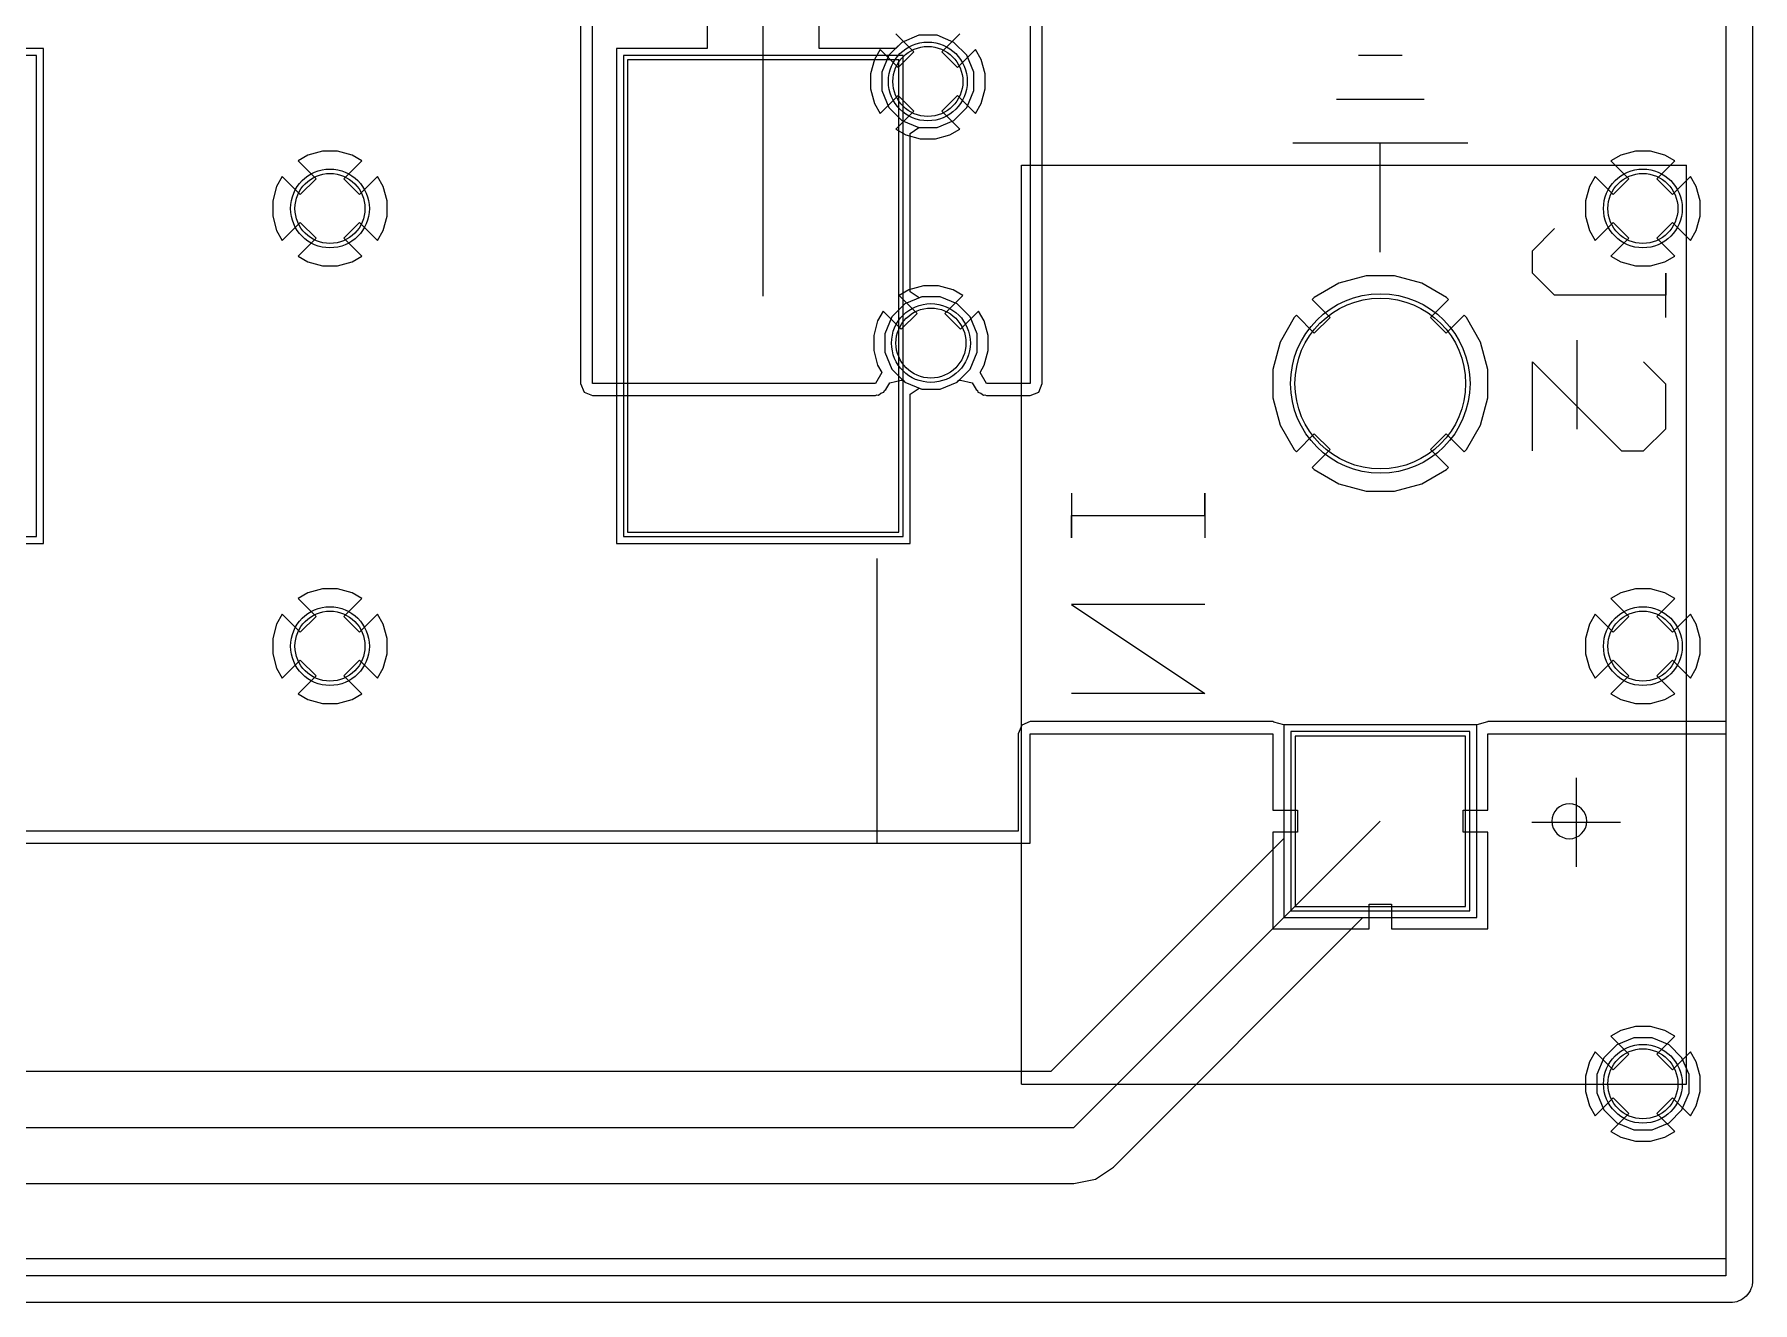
# Model space of a CAD drawing. Extents: x 3 to 4.97, y 3.05 to 4.15.
# Drawn here: x 4.198 to 4.971, y 3.051 to 3.622 of the extents above; entities that cross this region are included whole.
import ezdxf

# ---------------------------------------------------------------- set-up
doc = ezdxf.new("R2010")
doc.units = 0
doc.layers.get('0').update_dxf_attribs({"linetype": 'CONTINUOUS'})
for name, color, linetype in [('pcb1_copper_signal_1', 1, 'CONTINUOUS'), ('pcb1_copper_signal_2', 1, 'CONTINUOUS'), ('pcb1_copper_signal_bot', 5, 'CONTINUOUS'), ('pcb1_copper_signal_top', 1, 'CONTINUOUS'), ('pcb1_legend_bot', 1, 'CONTINUOUS'), ('pcb1_legend_top', 2, 'CONTINUOUS'), ('pcb1_paste_top', 8, 'CONTINUOUS'), ('pcb1_profile', 1, 'CONTINUOUS'), ('pcb1_soldermask_bot', 6, 'CONTINUOUS'), ('pcb1_soldermask_top', 1, 'CONTINUOUS')]:
    doc.layers.add(name, color=color, linetype=linetype)

# ---------------------------------------------------------------- blocks, each defined once
blk = doc.blocks.new('D26')
blk.add_lwpolyline([(0.061, 0.1062), (-0.061, 0.1062), (-0.061, -0.1062), (0.061, -0.1062)], close=True)
blk = doc.blocks.new('D39')
blk.add_lwpolyline([(0.0629, 0.1082), (-0.0629, 0.1082), (-0.0629, -0.1082), (0.0629, -0.1082)], close=True)
blk = doc.blocks.new('D42')
blk.add_circle((0, 0), 0.04035)
blk = doc.blocks.new('D43')
blk.add_lwpolyline([(0.0403, 0.0403), (-0.0403, 0.0403), (-0.0403, -0.0403), (0.0403, -0.0403)], close=True)
blk = doc.blocks.new('D45')
blk.add_circle((0, 0), 0.01772)
blk = doc.blocks.new('D52')
blk.add_circle((0, 0), 0.03839)
blk = doc.blocks.new('D53')
blk.add_lwpolyline([(0.0383, 0.0383), (-0.0383, 0.0383), (-0.0383, -0.0383), (0.0383, -0.0383)], close=True)
blk = doc.blocks.new('D55')
blk.add_circle((0, 0), 0.01575)

msp = doc.modelspace()

# ---------------------------------------------------------------- linework, layer by layer
at = {"layer": 'pcb1_copper_signal_1', "color": 1}
for points in [[(4.958587, 3.063224), (3.014169, 3.063224), (3.014169, 4.1415), (4.958587, 4.1415), (4.958587, 3.063224)], [(4.60376, 3.621181), (4.595508, 3.621181), (4.587882, 3.61802), (4.582043, 3.612185), (4.578886, 3.604559), (4.578886, 3.596303), (4.582043, 3.588677), (4.587882, 3.582843), (4.595508, 3.579685), (4.60376, 3.579685), (4.611386, 3.582843), (4.617224, 3.588677), (4.620382, 3.596303), (4.620382, 3.604559), (4.617224, 3.612185), (4.611386, 3.61802), (4.60376, 3.621181)], [(4.334098, 3.569055), (4.327319, 3.569055), (4.320772, 3.567299), (4.316343, 3.564744), (4.324445, 3.556642), (4.317374, 3.549571), (4.309272, 3.557673), (4.306717, 3.553244), (4.304961, 3.546697), (4.304961, 3.539917), (4.306717, 3.53337), (4.309272, 3.528941), (4.317374, 3.537043), (4.324445, 3.529972), (4.316343, 3.52187), (4.320772, 3.519315), (4.327319, 3.517559), (4.334098, 3.517559), (4.340646, 3.519315), (4.345075, 3.52187), (4.336972, 3.529972), (4.344043, 3.537043), (4.352146, 3.528941), (4.354701, 3.53337), (4.356457, 3.539917), (4.356457, 3.546697), (4.354701, 3.553244), (4.352146, 3.557673), (4.344043, 3.549571), (4.336972, 3.556642), (4.345075, 3.564744), (4.340646, 3.567299), (4.334098, 3.569055)], [(4.92465, 3.569055), (4.91787, 3.569055), (4.911323, 3.567299), (4.906894, 3.564744), (4.914996, 3.556642), (4.907925, 3.549571), (4.899823, 3.557673), (4.897268, 3.553244), (4.895512, 3.546697), (4.895512, 3.539917), (4.897268, 3.53337), (4.899823, 3.528941), (4.907925, 3.537043), (4.914996, 3.529972), (4.906894, 3.52187), (4.911323, 3.519315), (4.91787, 3.517559), (4.92465, 3.517559), (4.931197, 3.519315), (4.935626, 3.52187), (4.927524, 3.529972), (4.934594, 3.537043), (4.942697, 3.528941), (4.945252, 3.53337), (4.947008, 3.539917), (4.947008, 3.546697), (4.945252, 3.553244), (4.942697, 3.557673), (4.934594, 3.549571), (4.927524, 3.556642), (4.935626, 3.564744), (4.931197, 3.567299), (4.92465, 3.569055)], [(4.80952, 3.512953), (4.79678, 3.512953), (4.784472, 3.509654), (4.773441, 3.503283), (4.772472, 3.502315), (4.780531, 3.494256), (4.773461, 3.487185), (4.765402, 3.495244), (4.764433, 3.494276), (4.758063, 3.483244), (4.754764, 3.470937), (4.754764, 3.458197), (4.758063, 3.44589), (4.764433, 3.434858), (4.765402, 3.43389), (4.773461, 3.441949), (4.780531, 3.434878), (4.772472, 3.426819), (4.773441, 3.425846), (4.784472, 3.41948), (4.79678, 3.416181), (4.80952, 3.416181), (4.821827, 3.41948), (4.832858, 3.425846), (4.833827, 3.426819), (4.825768, 3.434878), (4.832839, 3.441949), (4.840898, 3.43389), (4.841866, 3.434858), (4.848236, 3.44589), (4.851535, 3.458197), (4.851535, 3.470937), (4.848236, 3.483244), (4.841866, 3.494276), (4.840898, 3.495244), (4.832839, 3.487185), (4.825768, 3.494256), (4.833827, 3.502315), (4.832858, 3.503283), (4.821827, 3.509654), (4.80952, 3.512953)], [(4.605157, 3.503531), (4.596902, 3.503531), (4.589276, 3.50037), (4.583441, 3.494535), (4.58028, 3.486909), (4.58028, 3.478657), (4.583441, 3.471031), (4.589276, 3.465193), (4.596902, 3.462035), (4.605157, 3.462035), (4.612783, 3.465193), (4.618618, 3.471031), (4.621776, 3.478657), (4.621776, 3.486909), (4.618618, 3.494535), (4.612783, 3.50037), (4.605157, 3.503531)], [(4.334098, 3.372205), (4.327319, 3.372205), (4.320772, 3.370449), (4.316343, 3.367894), (4.324445, 3.359791), (4.317374, 3.35272), (4.309272, 3.360823), (4.306717, 3.356394), (4.304961, 3.349846), (4.304961, 3.343067), (4.306717, 3.33652), (4.309272, 3.332091), (4.317374, 3.340193), (4.324445, 3.333122), (4.316343, 3.32502), (4.320772, 3.322465), (4.327319, 3.320709), (4.334098, 3.320709), (4.340646, 3.322465), (4.345075, 3.32502), (4.336972, 3.333122), (4.344043, 3.340193), (4.352146, 3.332091), (4.354701, 3.33652), (4.356457, 3.343067), (4.356457, 3.349846), (4.354701, 3.356394), (4.352146, 3.360823), (4.344043, 3.35272), (4.336972, 3.359791), (4.345075, 3.367894), (4.340646, 3.370449), (4.334098, 3.372205)], [(4.92465, 3.372205), (4.91787, 3.372205), (4.911323, 3.370449), (4.906894, 3.367894), (4.914996, 3.359791), (4.907925, 3.35272), (4.899823, 3.360823), (4.897268, 3.356394), (4.895512, 3.349846), (4.895512, 3.343067), (4.897268, 3.33652), (4.899823, 3.332091), (4.907925, 3.340193), (4.914996, 3.333122), (4.906894, 3.32502), (4.911323, 3.322465), (4.91787, 3.320709), (4.92465, 3.320709), (4.931197, 3.322465), (4.935626, 3.32502), (4.927524, 3.333122), (4.934594, 3.340193), (4.942697, 3.332091), (4.945252, 3.33652), (4.947008, 3.343067), (4.947008, 3.349846), (4.945252, 3.356394), (4.942697, 3.360823), (4.934594, 3.35272), (4.927524, 3.359791), (4.935626, 3.367894), (4.931197, 3.370449), (4.92465, 3.372205)], [(4.846535, 3.311102), (4.759764, 3.311102), (4.759764, 3.224331), (4.846535, 3.224331), (4.846535, 3.311102)], [(4.92465, 3.175354), (4.91787, 3.175354), (4.911323, 3.173598), (4.906894, 3.171043), (4.914996, 3.162941), (4.907925, 3.15587), (4.899823, 3.163972), (4.897268, 3.159543), (4.895512, 3.152996), (4.895512, 3.146217), (4.897268, 3.139669), (4.899823, 3.13524), (4.907925, 3.143343), (4.914996, 3.136272), (4.906894, 3.128169), (4.911323, 3.125614), (4.91787, 3.123858), (4.92465, 3.123858), (4.931197, 3.125614), (4.935626, 3.128169), (4.927524, 3.136272), (4.934594, 3.143343), (4.942697, 3.13524), (4.945252, 3.139669), (4.947008, 3.146217), (4.947008, 3.152996), (4.945252, 3.159543), (4.942697, 3.163972), (4.934594, 3.15587), (4.927524, 3.162941), (4.935626, 3.171043), (4.931197, 3.173598), (4.92465, 3.175354)]]:
    msp.add_lwpolyline(points, dxfattribs=at)
at = {"layer": 'pcb1_copper_signal_2', "color": 1}
for points in [[(4.958587, 3.063224), (3.014169, 3.063224), (3.014169, 4.1415), (4.958587, 4.1415), (4.958587, 3.063224)], [(4.60376, 3.621181), (4.595508, 3.621181), (4.587882, 3.61802), (4.582043, 3.612185), (4.578886, 3.604559), (4.578886, 3.596303), (4.582043, 3.588677), (4.587882, 3.582843), (4.595508, 3.579685), (4.60376, 3.579685), (4.611386, 3.582843), (4.617224, 3.588677), (4.620382, 3.596303), (4.620382, 3.604559), (4.617224, 3.612185), (4.611386, 3.61802), (4.60376, 3.621181)], [(4.334098, 3.569055), (4.327319, 3.569055), (4.320772, 3.567299), (4.316343, 3.564744), (4.324445, 3.556642), (4.317374, 3.549571), (4.309272, 3.557673), (4.306717, 3.553244), (4.304961, 3.546697), (4.304961, 3.539917), (4.306717, 3.53337), (4.309272, 3.528941), (4.317374, 3.537043), (4.324445, 3.529972), (4.316343, 3.52187), (4.320772, 3.519315), (4.327319, 3.517559), (4.334098, 3.517559), (4.340646, 3.519315), (4.345075, 3.52187), (4.336972, 3.529972), (4.344043, 3.537043), (4.352146, 3.528941), (4.354701, 3.53337), (4.356457, 3.539917), (4.356457, 3.546697), (4.354701, 3.553244), (4.352146, 3.557673), (4.344043, 3.549571), (4.336972, 3.556642), (4.345075, 3.564744), (4.340646, 3.567299), (4.334098, 3.569055)], [(4.92465, 3.569055), (4.91787, 3.569055), (4.911323, 3.567299), (4.906894, 3.564744), (4.914996, 3.556642), (4.907925, 3.549571), (4.899823, 3.557673), (4.897268, 3.553244), (4.895512, 3.546697), (4.895512, 3.539917), (4.897268, 3.53337), (4.899823, 3.528941), (4.907925, 3.537043), (4.914996, 3.529972), (4.906894, 3.52187), (4.911323, 3.519315), (4.91787, 3.517559), (4.92465, 3.517559), (4.931197, 3.519315), (4.935626, 3.52187), (4.927524, 3.529972), (4.934594, 3.537043), (4.942697, 3.528941), (4.945252, 3.53337), (4.947008, 3.539917), (4.947008, 3.546697), (4.945252, 3.553244), (4.942697, 3.557673), (4.934594, 3.549571), (4.927524, 3.556642), (4.935626, 3.564744), (4.931197, 3.567299), (4.92465, 3.569055)], [(4.80952, 3.512953), (4.79678, 3.512953), (4.784472, 3.509654), (4.773441, 3.503283), (4.772472, 3.502315), (4.780531, 3.494256), (4.773461, 3.487185), (4.765402, 3.495244), (4.764433, 3.494276), (4.758063, 3.483244), (4.754764, 3.470937), (4.754764, 3.458197), (4.758063, 3.44589), (4.764433, 3.434858), (4.765402, 3.43389), (4.773461, 3.441949), (4.780531, 3.434878), (4.772472, 3.426819), (4.773441, 3.425846), (4.784472, 3.41948), (4.79678, 3.416181), (4.80952, 3.416181), (4.821827, 3.41948), (4.832858, 3.425846), (4.833827, 3.426819), (4.825768, 3.434878), (4.832839, 3.441949), (4.840898, 3.43389), (4.841866, 3.434858), (4.848236, 3.44589), (4.851535, 3.458197), (4.851535, 3.470937), (4.848236, 3.483244), (4.841866, 3.494276), (4.840898, 3.495244), (4.832839, 3.487185), (4.825768, 3.494256), (4.833827, 3.502315), (4.832858, 3.503283), (4.821827, 3.509654), (4.80952, 3.512953)], [(4.605157, 3.503531), (4.596902, 3.503531), (4.589276, 3.50037), (4.583441, 3.494535), (4.58028, 3.486909), (4.58028, 3.478657), (4.583441, 3.471031), (4.589276, 3.465193), (4.596902, 3.462035), (4.605157, 3.462035), (4.612783, 3.465193), (4.618618, 3.471031), (4.621776, 3.478657), (4.621776, 3.486909), (4.618618, 3.494535), (4.612783, 3.50037), (4.605157, 3.503531)], [(4.334098, 3.372205), (4.327319, 3.372205), (4.320772, 3.370449), (4.316343, 3.367894), (4.324445, 3.359791), (4.317374, 3.35272), (4.309272, 3.360823), (4.306717, 3.356394), (4.304961, 3.349846), (4.304961, 3.343067), (4.306717, 3.33652), (4.309272, 3.332091), (4.317374, 3.340193), (4.324445, 3.333122), (4.316343, 3.32502), (4.320772, 3.322465), (4.327319, 3.320709), (4.334098, 3.320709), (4.340646, 3.322465), (4.345075, 3.32502), (4.336972, 3.333122), (4.344043, 3.340193), (4.352146, 3.332091), (4.354701, 3.33652), (4.356457, 3.343067), (4.356457, 3.349846), (4.354701, 3.356394), (4.352146, 3.360823), (4.344043, 3.35272), (4.336972, 3.359791), (4.345075, 3.367894), (4.340646, 3.370449), (4.334098, 3.372205)], [(4.92465, 3.372205), (4.91787, 3.372205), (4.911323, 3.370449), (4.906894, 3.367894), (4.914996, 3.359791), (4.907925, 3.35272), (4.899823, 3.360823), (4.897268, 3.356394), (4.895512, 3.349846), (4.895512, 3.343067), (4.897268, 3.33652), (4.899823, 3.332091), (4.907925, 3.340193), (4.914996, 3.333122), (4.906894, 3.32502), (4.911323, 3.322465), (4.91787, 3.320709), (4.92465, 3.320709), (4.931197, 3.322465), (4.935626, 3.32502), (4.927524, 3.333122), (4.934594, 3.340193), (4.942697, 3.332091), (4.945252, 3.33652), (4.947008, 3.343067), (4.947008, 3.349846), (4.945252, 3.356394), (4.942697, 3.360823), (4.934594, 3.35272), (4.927524, 3.359791), (4.935626, 3.367894), (4.931197, 3.370449), (4.92465, 3.372205)], [(4.846535, 3.311102), (4.759764, 3.311102), (4.759764, 3.224331), (4.846535, 3.224331), (4.846535, 3.311102)], [(4.92465, 3.175354), (4.91787, 3.175354), (4.911323, 3.173598), (4.906894, 3.171043), (4.914996, 3.162941), (4.907925, 3.15587), (4.899823, 3.163972), (4.897268, 3.159543), (4.895512, 3.152996), (4.895512, 3.146217), (4.897268, 3.139669), (4.899823, 3.13524), (4.907925, 3.143343), (4.914996, 3.136272), (4.906894, 3.128169), (4.911323, 3.125614), (4.91787, 3.123858), (4.92465, 3.123858), (4.931197, 3.125614), (4.935626, 3.128169), (4.927524, 3.136272), (4.934594, 3.143343), (4.942697, 3.13524), (4.945252, 3.139669), (4.947008, 3.146217), (4.947008, 3.152996), (4.945252, 3.159543), (4.942697, 3.163972), (4.934594, 3.15587), (4.927524, 3.162941), (4.935626, 3.171043), (4.931197, 3.173598), (4.92465, 3.175354)]]:
    msp.add_lwpolyline(points, dxfattribs=at)
at = {"layer": 'pcb1_copper_signal_bot', "color": 5}
for points in [[(4.443406, 4.015748), (4.443406, 3.464567), (4.444992, 3.46074), (4.448819, 3.459154), (4.576043, 3.459154), (4.576717, 3.459433), (4.577441, 3.459339), (4.578563, 3.460201), (4.57987, 3.46074), (4.58015, 3.461417), (4.580728, 3.461862), (4.582488, 3.464909), (4.587677, 3.46615), (4.588461, 3.466012), (4.589276, 3.465193), (4.596902, 3.462035), (4.605157, 3.462035), (4.612783, 3.465193), (4.613598, 3.466012), (4.614382, 3.46615), (4.619571, 3.464909), (4.621331, 3.461862), (4.621909, 3.461417), (4.622189, 3.46074), (4.623496, 3.460201), (4.624614, 3.459339), (4.625343, 3.459433), (4.626016, 3.459154), (4.645669, 3.459154), (4.649496, 3.46074), (4.651083, 3.464567), (4.651083, 3.695374)], [(4.645669, 3.700787), (4.645669, 3.464567), (4.626016, 3.464567), (4.62313, 3.469567), (4.625024, 3.472846), (4.626776, 3.479394), (4.626776, 3.486173), (4.625024, 3.49272), (4.622465, 3.49715), (4.614366, 3.489047), (4.607295, 3.496118), (4.615394, 3.50422), (4.610969, 3.506776), (4.604417, 3.508531), (4.597638, 3.508531), (4.591091, 3.506776), (4.586665, 3.50422), (4.594764, 3.496118), (4.587693, 3.489047), (4.579591, 3.49715), (4.577035, 3.49272), (4.57528, 3.486173), (4.57528, 3.479394), (4.577035, 3.472846), (4.578929, 3.469567), (4.576043, 3.464567), (4.448819, 3.464567), (4.448819, 4.015748)], [(4.958587, 3.695374), (4.958587, 3.3125), (4.851535, 3.3125), (4.851307, 3.312406), (4.846535, 3.311102), (4.846535, 3.311102), (4.846535, 3.311102), (4.759764, 3.311102), (4.759764, 3.311102), (4.755256, 3.312295), (4.754764, 3.3125), (4.645669, 3.3125), (4.641843, 3.310913), (4.640256, 3.307087), (4.640256, 3.263287), (3.964386, 3.263287)], [(4.585268, 3.62187), (4.59337, 3.613768), (4.586299, 3.606697), (4.578197, 3.614799), (4.575642, 3.61037), (4.573886, 3.603823), (4.573886, 3.597043), (4.575642, 3.590492), (4.578197, 3.586067), (4.586299, 3.594165), (4.59337, 3.587094), (4.585268, 3.578996), (4.589697, 3.576437), (4.596244, 3.574685), (4.603024, 3.574685), (4.609571, 3.576437), (4.614, 3.578996), (4.605898, 3.587094), (4.612969, 3.594165), (4.621071, 3.586067), (4.623626, 3.590492), (4.625382, 3.597043), (4.625382, 3.603823), (4.623626, 3.61037), (4.621071, 3.614799), (4.612969, 3.606697), (4.605898, 3.613768), (4.614, 3.62187)], [(4.334098, 3.569055), (4.327319, 3.569055), (4.320772, 3.567299), (4.316343, 3.564744), (4.324445, 3.556642), (4.317374, 3.549571), (4.309272, 3.557673), (4.306717, 3.553244), (4.304961, 3.546697), (4.304961, 3.539917), (4.306717, 3.53337), (4.309272, 3.528941), (4.317374, 3.537043), (4.324445, 3.529972), (4.316343, 3.52187), (4.320772, 3.519315), (4.327319, 3.517559), (4.334098, 3.517559), (4.340646, 3.519315), (4.345075, 3.52187), (4.336972, 3.529972), (4.344043, 3.537043), (4.352146, 3.528941), (4.354701, 3.53337), (4.356457, 3.539917), (4.356457, 3.546697), (4.354701, 3.553244), (4.352146, 3.557673), (4.344043, 3.549571), (4.336972, 3.556642), (4.345075, 3.564744), (4.340646, 3.567299), (4.334098, 3.569055)], [(4.92465, 3.569055), (4.91787, 3.569055), (4.911323, 3.567299), (4.906894, 3.564744), (4.914996, 3.556642), (4.907925, 3.549571), (4.899823, 3.557673), (4.897268, 3.553244), (4.895512, 3.546697), (4.895512, 3.539917), (4.897268, 3.53337), (4.899823, 3.528941), (4.907925, 3.537043), (4.914996, 3.529972), (4.906894, 3.52187), (4.911323, 3.519315), (4.91787, 3.517559), (4.92465, 3.517559), (4.931197, 3.519315), (4.935626, 3.52187), (4.927524, 3.529972), (4.934594, 3.537043), (4.942697, 3.528941), (4.945252, 3.53337), (4.947008, 3.539917), (4.947008, 3.546697), (4.945252, 3.553244), (4.942697, 3.557673), (4.934594, 3.549571), (4.927524, 3.556642), (4.935626, 3.564744), (4.931197, 3.567299), (4.92465, 3.569055)], [(4.80952, 3.512953), (4.79678, 3.512953), (4.784472, 3.509654), (4.773441, 3.503283), (4.772472, 3.502315), (4.780531, 3.494256), (4.773461, 3.487185), (4.765402, 3.495244), (4.764433, 3.494276), (4.758063, 3.483244), (4.754764, 3.470937), (4.754764, 3.458197), (4.758063, 3.44589), (4.764433, 3.434858), (4.765402, 3.43389), (4.773461, 3.441949), (4.780531, 3.434878), (4.772472, 3.426819), (4.773441, 3.425846), (4.784472, 3.41948), (4.79678, 3.416181), (4.80952, 3.416181), (4.821827, 3.41948), (4.832858, 3.425846), (4.833827, 3.426819), (4.825768, 3.434878), (4.832839, 3.441949), (4.840898, 3.43389), (4.841866, 3.434858), (4.848236, 3.44589), (4.851535, 3.458197), (4.851535, 3.470937), (4.848236, 3.483244), (4.841866, 3.494276), (4.840898, 3.495244), (4.832839, 3.487185), (4.825768, 3.494256), (4.833827, 3.502315), (4.832858, 3.503283), (4.821827, 3.509654), (4.80952, 3.512953)], [(4.334098, 3.372205), (4.327319, 3.372205), (4.320772, 3.370449), (4.316343, 3.367894), (4.324445, 3.359791), (4.317374, 3.35272), (4.309272, 3.360823), (4.306717, 3.356394), (4.304961, 3.349846), (4.304961, 3.343067), (4.306717, 3.33652), (4.309272, 3.332091), (4.317374, 3.340193), (4.324445, 3.333122), (4.316343, 3.32502), (4.320772, 3.322465), (4.327319, 3.320709), (4.334098, 3.320709), (4.340646, 3.322465), (4.345075, 3.32502), (4.336972, 3.333122), (4.344043, 3.340193), (4.352146, 3.332091), (4.354701, 3.33652), (4.356457, 3.343067), (4.356457, 3.349846), (4.354701, 3.356394), (4.352146, 3.360823), (4.344043, 3.35272), (4.336972, 3.359791), (4.345075, 3.367894), (4.340646, 3.370449), (4.334098, 3.372205)], [(4.92465, 3.372205), (4.91787, 3.372205), (4.911323, 3.370449), (4.906894, 3.367894), (4.914996, 3.359791), (4.907925, 3.35272), (4.899823, 3.360823), (4.897268, 3.356394), (4.895512, 3.349846), (4.895512, 3.343067), (4.897268, 3.33652), (4.899823, 3.332091), (4.907925, 3.340193), (4.914996, 3.333122), (4.906894, 3.32502), (4.911323, 3.322465), (4.91787, 3.320709), (4.92465, 3.320709), (4.931197, 3.322465), (4.935626, 3.32502), (4.927524, 3.333122), (4.934594, 3.340193), (4.942697, 3.332091), (4.945252, 3.33652), (4.947008, 3.343067), (4.947008, 3.349846), (4.945252, 3.356394), (4.942697, 3.360823), (4.934594, 3.35272), (4.927524, 3.359791), (4.935626, 3.367894), (4.931197, 3.370449), (4.92465, 3.372205)], [(3.945035, 3.257874), (4.645669, 3.257874), (4.645669, 3.307087), (4.754764, 3.307087), (4.754764, 3.272717), (4.765839, 3.272717), (4.765839, 3.262717), (4.754764, 3.262717), (4.754764, 3.219331), (4.79815, 3.219331), (4.79815, 3.230406), (4.80815, 3.230406), (4.80815, 3.219331), (4.851535, 3.219331), (4.851535, 3.262717), (4.840461, 3.262717), (4.840461, 3.272717), (4.851535, 3.272717), (4.851535, 3.307087), (4.958587, 3.307087), (4.958587, 3.070866)], [(4.925386, 3.170354), (4.917134, 3.170354), (4.909508, 3.167197), (4.903669, 3.161358), (4.900512, 3.153732), (4.900512, 3.14548), (4.903669, 3.137854), (4.909508, 3.132016), (4.917134, 3.128858), (4.925386, 3.128858), (4.933012, 3.132016), (4.93885, 3.137854), (4.942008, 3.14548), (4.942008, 3.153732), (4.93885, 3.161358), (4.933012, 3.167197), (4.925386, 3.170354)], [(4.958587, 3.070866), (3.267717, 3.070866)]]:
    msp.add_lwpolyline(points, dxfattribs=at)
at = {"layer": 'pcb1_copper_signal_top', "color": 1}
for points in [[(4.958587, 3.063224), (3.014169, 3.063224), (3.014169, 4.1415), (4.958587, 4.1415), (4.958587, 3.063224)], [(4.500421, 3.779528), (4.500421, 3.615236), (4.459567, 3.615236), (4.459567, 3.392638), (4.591614, 3.392638), (4.591614, 3.459724), (4.595772, 3.462504), (4.596902, 3.462035), (4.605157, 3.462035), (4.612783, 3.465193), (4.618618, 3.471031), (4.621776, 3.478657), (4.621776, 3.486909), (4.618618, 3.494535), (4.612783, 3.50037), (4.605157, 3.503531), (4.596902, 3.503531), (4.595772, 3.503063), (4.591614, 3.505839), (4.591614, 3.577083), (4.595508, 3.579685), (4.60376, 3.579685), (4.611386, 3.582843), (4.617224, 3.588677), (4.620382, 3.596303), (4.620382, 3.604559), (4.617224, 3.612185), (4.611386, 3.61802), (4.60376, 3.621181), (4.595508, 3.621181), (4.587882, 3.61802), (4.585094, 3.615236), (4.55076, 3.615236), (4.55076, 3.754358)], [(4.525591, 3.503937), (4.525591, 3.779528), (4.80315, 3.779528)], [(4.20185, 3.615236), (4.069803, 3.615236)], [(4.069803, 3.392638), (4.20185, 3.392638), (4.20185, 3.615236)], [(4.334098, 3.569055), (4.327319, 3.569055), (4.320772, 3.567299), (4.316343, 3.564744), (4.324445, 3.556642), (4.317374, 3.549571), (4.309272, 3.557673), (4.306717, 3.553244), (4.304961, 3.546697), (4.304961, 3.539917), (4.306717, 3.53337), (4.309272, 3.528941), (4.317374, 3.537043), (4.324445, 3.529972), (4.316343, 3.52187), (4.320772, 3.519315), (4.327319, 3.517559), (4.334098, 3.517559), (4.340646, 3.519315), (4.345075, 3.52187), (4.336972, 3.529972), (4.344043, 3.537043), (4.352146, 3.528941), (4.354701, 3.53337), (4.356457, 3.539917), (4.356457, 3.546697), (4.354701, 3.553244), (4.352146, 3.557673), (4.344043, 3.549571), (4.336972, 3.556642), (4.345075, 3.564744), (4.340646, 3.567299), (4.334098, 3.569055)], [(4.92465, 3.569055), (4.91787, 3.569055), (4.911323, 3.567299), (4.906894, 3.564744), (4.914996, 3.556642), (4.907925, 3.549571), (4.899823, 3.557673), (4.897268, 3.553244), (4.895512, 3.546697), (4.895512, 3.539917), (4.897268, 3.53337), (4.899823, 3.528941), (4.907925, 3.537043), (4.914996, 3.529972), (4.906894, 3.52187), (4.911323, 3.519315), (4.91787, 3.517559), (4.92465, 3.517559), (4.931197, 3.519315), (4.935626, 3.52187), (4.927524, 3.529972), (4.934594, 3.537043), (4.942697, 3.528941), (4.945252, 3.53337), (4.947008, 3.539917), (4.947008, 3.546697), (4.945252, 3.553244), (4.942697, 3.557673), (4.934594, 3.549571), (4.927524, 3.556642), (4.935626, 3.564744), (4.931197, 3.567299), (4.92465, 3.569055)], [(4.80952, 3.512953), (4.79678, 3.512953), (4.784472, 3.509654), (4.773441, 3.503283), (4.772472, 3.502315), (4.780531, 3.494256), (4.773461, 3.487185), (4.765402, 3.495244), (4.764433, 3.494276), (4.758063, 3.483244), (4.754764, 3.470937), (4.754764, 3.458197), (4.758063, 3.44589), (4.764433, 3.434858), (4.765402, 3.43389), (4.773461, 3.441949), (4.780531, 3.434878), (4.772472, 3.426819), (4.773441, 3.425846), (4.784472, 3.41948), (4.79678, 3.416181), (4.80952, 3.416181), (4.821827, 3.41948), (4.832858, 3.425846), (4.833827, 3.426819), (4.825768, 3.434878), (4.832839, 3.441949), (4.840898, 3.43389), (4.841866, 3.434858), (4.848236, 3.44589), (4.851535, 3.458197), (4.851535, 3.470937), (4.848236, 3.483244), (4.841866, 3.494276), (4.840898, 3.495244), (4.832839, 3.487185), (4.825768, 3.494256), (4.833827, 3.502315), (4.832858, 3.503283), (4.821827, 3.509654), (4.80952, 3.512953)], [(4.334098, 3.372205), (4.327319, 3.372205), (4.320772, 3.370449), (4.316343, 3.367894), (4.324445, 3.359791), (4.317374, 3.35272), (4.309272, 3.360823), (4.306717, 3.356394), (4.304961, 3.349846), (4.304961, 3.343067), (4.306717, 3.33652), (4.309272, 3.332091), (4.317374, 3.340193), (4.324445, 3.333122), (4.316343, 3.32502), (4.320772, 3.322465), (4.327319, 3.320709), (4.334098, 3.320709), (4.340646, 3.322465), (4.345075, 3.32502), (4.336972, 3.333122), (4.344043, 3.340193), (4.352146, 3.332091), (4.354701, 3.33652), (4.356457, 3.343067), (4.356457, 3.349846), (4.354701, 3.356394), (4.352146, 3.360823), (4.344043, 3.35272), (4.336972, 3.359791), (4.345075, 3.367894), (4.340646, 3.370449), (4.334098, 3.372205)], [(4.92465, 3.372205), (4.91787, 3.372205), (4.911323, 3.370449), (4.906894, 3.367894), (4.914996, 3.359791), (4.907925, 3.35272), (4.899823, 3.360823), (4.897268, 3.356394), (4.895512, 3.349846), (4.895512, 3.343067), (4.897268, 3.33652), (4.899823, 3.332091), (4.907925, 3.340193), (4.914996, 3.333122), (4.906894, 3.32502), (4.911323, 3.322465), (4.91787, 3.320709), (4.92465, 3.320709), (4.931197, 3.322465), (4.935626, 3.32502), (4.927524, 3.333122), (4.934594, 3.340193), (4.942697, 3.332091), (4.945252, 3.33652), (4.947008, 3.343067), (4.947008, 3.349846), (4.945252, 3.356394), (4.942697, 3.360823), (4.934594, 3.35272), (4.927524, 3.359791), (4.935626, 3.367894), (4.931197, 3.370449), (4.92465, 3.372205)], [(3.811024, 3.104752), (4.665354, 3.104752), (4.674984, 3.106669), (4.68315, 3.112126), (4.795358, 3.224331), (4.846535, 3.224331), (4.846535, 3.311102), (4.759764, 3.311102), (4.759764, 3.259925), (4.654929, 3.155091), (3.821449, 3.155091)], [(3.712598, 3.228346), (3.811024, 3.129921), (4.665354, 3.129921), (4.80315, 3.267717)], [(4.92465, 3.175354), (4.91787, 3.175354), (4.911323, 3.173598), (4.906894, 3.171043), (4.914996, 3.162941), (4.907925, 3.15587), (4.899823, 3.163972), (4.897268, 3.159543), (4.895512, 3.152996), (4.895512, 3.146217), (4.897268, 3.139669), (4.899823, 3.13524), (4.907925, 3.143343), (4.914996, 3.136272), (4.906894, 3.128169), (4.911323, 3.125614), (4.91787, 3.123858), (4.92465, 3.123858), (4.931197, 3.125614), (4.935626, 3.128169), (4.927524, 3.136272), (4.934594, 3.143343), (4.942697, 3.13524), (4.945252, 3.139669), (4.947008, 3.146217), (4.947008, 3.152996), (4.945252, 3.159543), (4.942697, 3.163972), (4.934594, 3.15587), (4.927524, 3.162941), (4.935626, 3.171043), (4.931197, 3.173598), (4.92465, 3.175354)]]:
    msp.add_lwpolyline(points, dxfattribs=at)
at = {"layer": 'pcb1_legend_bot', "color": 1}
for points in [[(4.793307, 3.612205), (4.812992, 3.612205)], [(4.783465, 3.59252), (4.822835, 3.59252)], [(4.76378, 3.572835), (4.84252, 3.572835)], [(4.80315, 3.523622), (4.80315, 3.572835)], [(4.891575, 3.484094), (4.891575, 3.444106)], [(4.664272, 3.415197), (4.664272, 3.395205), (4.664272, 3.405201), (4.724252, 3.405201), (4.724252, 3.415197), (4.724252, 3.395205)], [(4.724252, 3.365213), (4.664272, 3.365213), (4.724252, 3.325224), (4.664272, 3.325224)], [(4.891268, 3.287244), (4.891268, 3.247256)], [(4.871272, 3.267252), (4.91126, 3.267252)]]:
    msp.add_lwpolyline(points, dxfattribs=at)
at = {"layer": 'pcb1_legend_top', "color": 2}
for points in [[(4.641732, 3.149449), (4.940945, 3.149449), (4.940945, 3.562835)], [(4.641732, 3.562835), (4.940945, 3.562835)], [(4.641732, 3.149449), (4.641732, 3.562835)], [(4.931567, 3.494248), (4.931567, 3.51424), (4.931567, 3.504244), (4.881583, 3.504244), (4.871587, 3.51424), (4.871587, 3.52424), (4.881583, 3.534236)], [(4.871587, 3.434268), (4.871587, 3.474256), (4.911571, 3.434268), (4.921567, 3.434268), (4.931567, 3.444264), (4.931567, 3.46426), (4.921567, 3.474256)], [(4.084646, 3.257874), (4.576772, 3.257874), (4.576772, 3.385827)]]:
    msp.add_lwpolyline(points, dxfattribs=at)
msp.add_lwpolyline([(4.896024, 3.267717), (4.896024, 3.267717), (4.896024, 3.267717, 1), (4.880276, 3.267717), (4.880276, 3.267717), (4.880276, 3.267717, 1), (4.896024, 3.267717), (4.896024, 3.267717)], format="xyb", dxfattribs=at)
at = {"layer": 'pcb1_profile', "color": 1}
for points in [[(4.96063, 4.153543), (4.96063, 4.153543), (4.96063, 4.153543, -0.414214), (4.97063, 4.143543), (4.97063, 3.061181)], [(4.97063, 3.061181), (4.97063, 3.061181), (4.97063, 3.061181, -0.414214), (4.96063, 3.051181), (3.012126, 3.051181)]]:
    msp.add_lwpolyline(points, format="xyb", dxfattribs=at)

# ---------------------------------------------------------------- block references
at = {"layer": 'pcb1_copper_signal_1'}
for name, p in [('D55', (4.599634, 3.600433)), ('D55', (4.330709, 3.543307)), ('D55', (4.92126, 3.543307)), ('D52', (4.80315, 3.464567)), ('D55', (4.601028, 3.482783)), ('D55', (4.330709, 3.346457)), ('D55', (4.92126, 3.346457)), ('D53', (4.80315, 3.267717)), ('D55', (4.92126, 3.149606))]:
    msp.add_blockref(name, p, dxfattribs=at)
at = {"layer": 'pcb1_copper_signal_2'}
for name, p in [('D55', (4.599634, 3.600433)), ('D55', (4.330709, 3.543307)), ('D55', (4.92126, 3.543307)), ('D52', (4.80315, 3.464567)), ('D55', (4.601028, 3.482783)), ('D55', (4.330709, 3.346457)), ('D55', (4.92126, 3.346457)), ('D53', (4.80315, 3.267717)), ('D55', (4.92126, 3.149606))]:
    msp.add_blockref(name, p, dxfattribs=at)
at = {"layer": 'pcb1_copper_signal_bot'}
for name, p in [('D55', (4.599634, 3.600433)), ('D55', (4.330709, 3.543307)), ('D55', (4.92126, 3.543307)), ('D52', (4.80315, 3.464567)), ('D55', (4.601028, 3.482783)), ('D55', (4.330709, 3.346457)), ('D55', (4.92126, 3.346457)), ('D53', (4.80315, 3.267717)), ('D55', (4.92126, 3.149606))]:
    msp.add_blockref(name, p, dxfattribs=at)
at = {"layer": 'pcb1_copper_signal_top'}
for name, p in [('D26', (4.525591, 3.503937)), ('D55', (4.599634, 3.600433)), ('D55', (4.330709, 3.543307)), ('D55', (4.92126, 3.543307)), ('D52', (4.80315, 3.464567)), ('D55', (4.601028, 3.482783)), ('D55', (4.330709, 3.346457)), ('D55', (4.92126, 3.346457)), ('D53', (4.80315, 3.267717)), ('D55', (4.92126, 3.149606))]:
    msp.add_blockref(name, p, dxfattribs=at)
at = {"layer": 'pcb1_paste_top'}
msp.add_blockref('D26', (4.525591, 3.503937), dxfattribs=at)
at = {"layer": 'pcb1_soldermask_bot'}
for name, p in [('D45', (4.599634, 3.600433)), ('D45', (4.330709, 3.543307)), ('D45', (4.92126, 3.543307)), ('D42', (4.80315, 3.464567)), ('D45', (4.601028, 3.482783)), ('D45', (4.330709, 3.346457)), ('D45', (4.92126, 3.346457)), ('D43', (4.80315, 3.267717)), ('D45', (4.92126, 3.149606))]:
    msp.add_blockref(name, p, dxfattribs=at)
at = {"layer": 'pcb1_soldermask_top'}
for name, p in [('D45', (4.599634, 3.600433)), ('D39', (4.135827, 3.503937)), ('D39', (4.525591, 3.503937)), ('D45', (4.330709, 3.543307)), ('D45', (4.92126, 3.543307)), ('D42', (4.80315, 3.464567)), ('D45', (4.601028, 3.482783)), ('D45', (4.330709, 3.346457)), ('D45', (4.92126, 3.346457)), ('D43', (4.80315, 3.267717)), ('D45', (4.92126, 3.149606))]:
    msp.add_blockref(name, p, dxfattribs=at)

doc.saveas('drawing.dxf')
